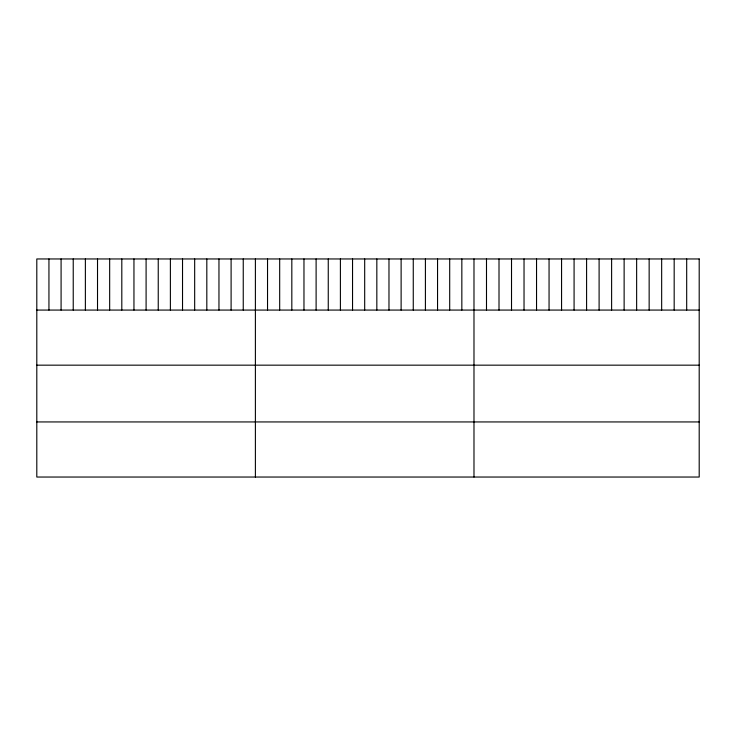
<?xml version="1.0" encoding="UTF-8"?>
<svg xmlns="http://www.w3.org/2000/svg" width="736" height="736" viewBox="0 0 736 736"><rect width="100%" height="100%" fill="white"/><g stroke="black" fill="none" stroke-linecap="round" stroke-linejoin="round"><path stroke-width="1.1" d="M36.8 310.068L699.2 310.068M36.8 365.166L699.2 365.166M36.8 421.94L699.2 421.94M686.688 258.962L686.688 310.068M674.176 258.962L674.176 310.068M661.664 258.962L661.664 310.068M649.152 258.962L649.152 310.068M636.64 258.962L636.64 310.068M624.128 258.962L624.128 310.068M611.616 258.962L611.616 310.068M599.104 258.962L599.104 310.068M586.592 258.962L586.592 310.068M574.08 258.962L574.08 310.068M561.568 258.962L561.568 310.068M549.056 258.962L549.056 310.068M536.544 258.962L536.544 310.068M524.032 258.962L524.032 310.068M511.52 258.962L511.52 310.068M499.008 258.962L499.008 310.068M486.496 258.962L486.496 310.068M473.984 258.962L473.984 477.038M461.84 258.962L461.84 310.068M449.696 258.962L449.696 310.068M437.552 258.962L437.552 310.068M425.408 258.962L425.408 310.068M413.264 258.962L413.264 310.068M401.12 258.962L401.12 310.068M388.976 258.962L388.976 310.068M376.832 258.962L376.832 310.068M364.688 258.962L364.688 310.068M352.544 258.962L352.544 310.068M340.4 258.962L340.4 310.068M328.256 258.962L328.256 310.068M316.112 258.962L316.112 310.068M303.968 258.962L303.968 310.068M291.824 258.962L291.824 310.068M279.68 258.962L279.68 310.068M267.536 258.962L267.536 310.068M255.392 258.962L255.392 477.038M243.248 258.962L243.248 310.068M231.104 258.962L231.104 310.068M218.96 258.962L218.96 310.068M206.816 258.962L206.816 310.068M194.672 258.962L194.672 310.068M182.528 258.962L182.528 310.068M170.384 258.962L170.384 310.068M158.24 258.962L158.24 310.068M146.096 258.962L146.096 310.068M133.952 258.962L133.952 310.068M121.808 258.962L121.808 310.068M109.664 258.962L109.664 310.068M97.52 258.962L97.52 310.068M85.376 258.962L85.376 310.068M73.232 258.962L73.232 310.068M61.088 258.962L61.088 310.068M48.944 258.962L48.944 310.068M699.2 258.962L36.8 258.962L36.8 477.038L699.2 477.038L699.2 258.962"/></g></svg>
